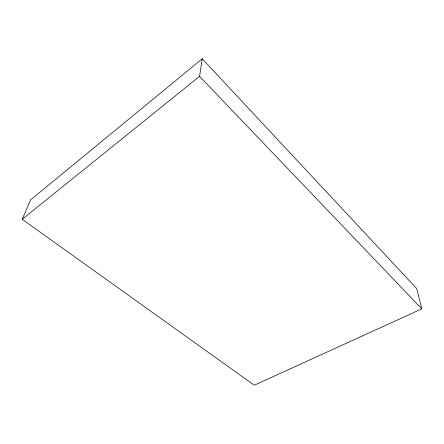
<?xml version="1.0" encoding="UTF-8"?>
<svg xmlns="http://www.w3.org/2000/svg" width="444" height="444" viewBox="0 0 444 444"><rect width="100%" height="100%" fill="white"/><g stroke="black" fill="none" stroke-linecap="round" stroke-linejoin="round"><path stroke-width="0.67" d="M22.2 219.292L199.567 76.324L202.22 58.78L416.766 288.644L421.8 308.858L254.29 385.22L22.2 219.292L30.597 199.883L202.22 58.78M199.567 76.324L421.8 308.858"/></g></svg>
